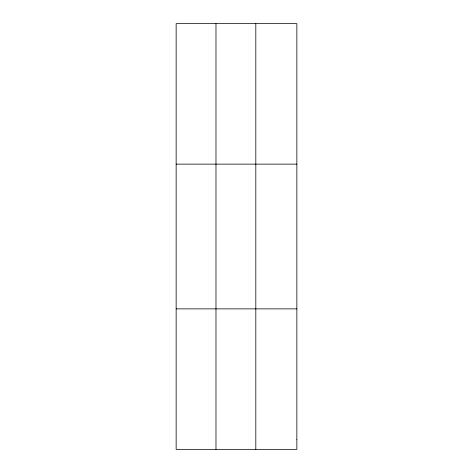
<?xml version="1.0" encoding="UTF-8"?>
<svg xmlns="http://www.w3.org/2000/svg" width="473" height="473" viewBox="0 0 473 473"><rect width="100%" height="100%" fill="white"/><g stroke="black" fill="none" stroke-linecap="round" stroke-linejoin="round"><path stroke-width="0.71" d="M215.978 23.65L215.978 449.35M255.816 23.65L255.816 449.35M176.145 164.131L296.855 164.131M176.145 308.869L296.855 308.869M296.855 439.316L296.855 449.35L176.145 449.35L176.145 23.65L296.855 23.65L296.855 439.316"/></g></svg>
